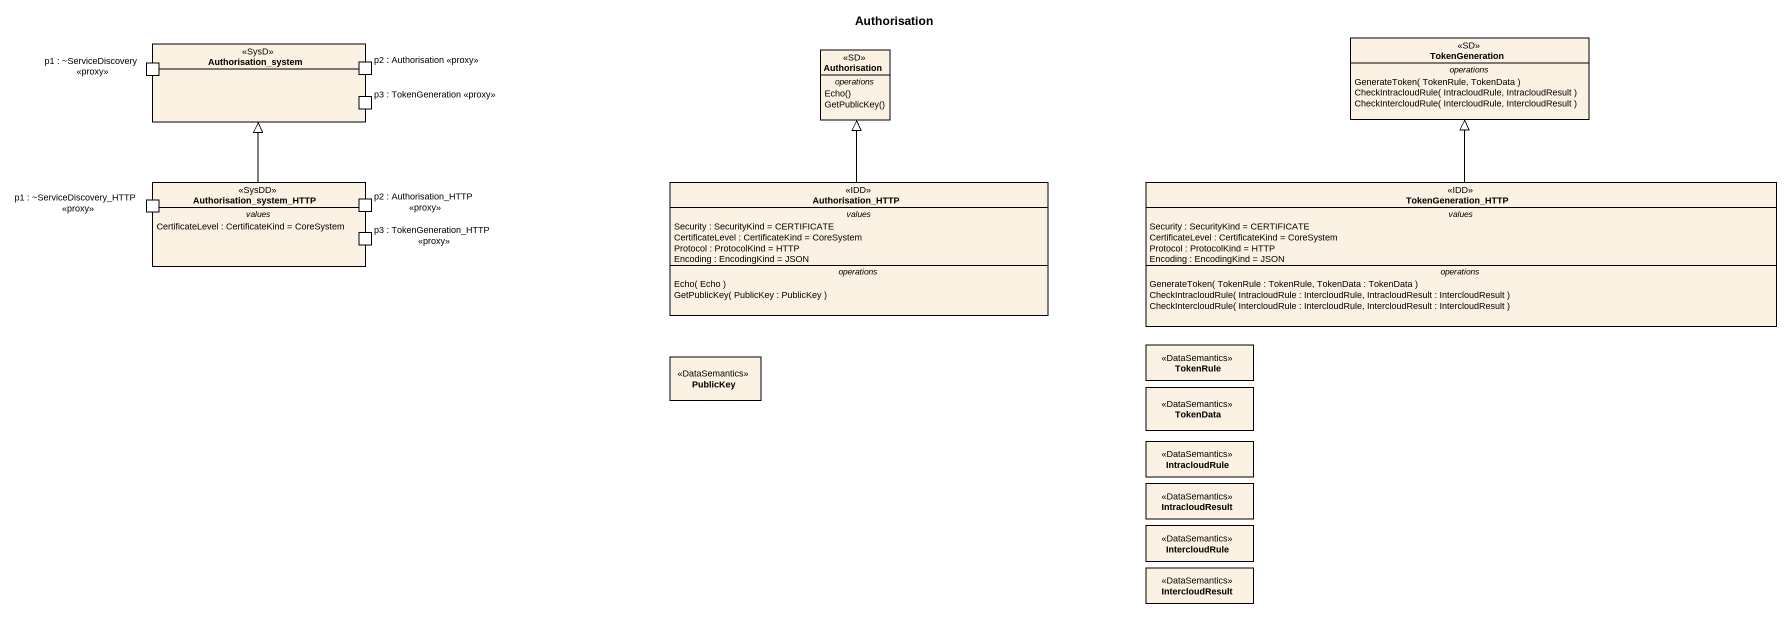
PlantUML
@startuml
title Authorisation
allowmixing
hide circle
hide empty members
class TokenGeneration <<SD>> {
  -- operations --
  GenerateToken( TokenRule, TokenData )
  CheckIntracloudRule( IntracloudRule, IntracloudResult )
  CheckIntercloudRule( IntercloudRule, IntercloudResult )
}
rectangle Authorisation_system <<SysD>> {
  port "p1 : ~ServiceDiscovery <<proxy>>" as p1_ServiceDiscovery_proxy
  port "p2 : Authorisation <<proxy>>" as p2_Authorisation_proxy
  port "p3 : TokenGeneration <<proxy>>" as p3_TokenGeneration_proxy
}
class Authorisation <<SD>> {
  -- operations --
  Echo()
  GetPublicKey()
}
class Authorisation_system_HTTP <<SysDD>> {
  -- values --
  CertificateLevel : CertificateKind = CoreSystem
  -- ports --
  p1 : ~ServiceDiscovery_HTTP <<proxy>>
  p3 : TokenGeneration_HTTP <<proxy>>
  p2 : Authorisation_HTTP <<proxy>>
}
class Authorisation_HTTP <<IDD>> {
  -- values --
  Security : SecurityKind = CERTIFICATE
  CertificateLevel : CertificateKind = CoreSystem
  Protocol : ProtocolKind = HTTP
  Encoding : EncodingKind = JSON
  -- operations --
  Echo( Echo )
  GetPublicKey( PublicKey : PublicKey )
}
class TokenGeneration_HTTP <<IDD>> {
  -- values --
  Security : SecurityKind = CERTIFICATE
  CertificateLevel : CertificateKind = CoreSystem
  Protocol : ProtocolKind = HTTP
  Encoding : EncodingKind = JSON
  -- operations --
  GenerateToken( TokenRule : TokenRule, TokenData : TokenData )
  CheckIntracloudRule( IntracloudRule : IntercloudRule, IntracloudResult : IntercloudResult )
  CheckIntercloudRule( IntercloudRule : IntercloudRule, IntercloudResult : IntercloudResult )
}
class TokenRule <<DataSemantics>>
class PublicKey <<DataSemantics>>
class TokenData <<DataSemantics>>
class IntracloudRule <<DataSemantics>>
class IntracloudResult <<DataSemantics>>
class IntercloudRule <<DataSemantics>>
class IntercloudResult <<DataSemantics>>
Authorisation_system_HTTP -up-|> Authorisation_system
Authorisation_HTTP -up-|> Authorisation
TokenGeneration_HTTP -up-|> TokenGeneration
@enduml
